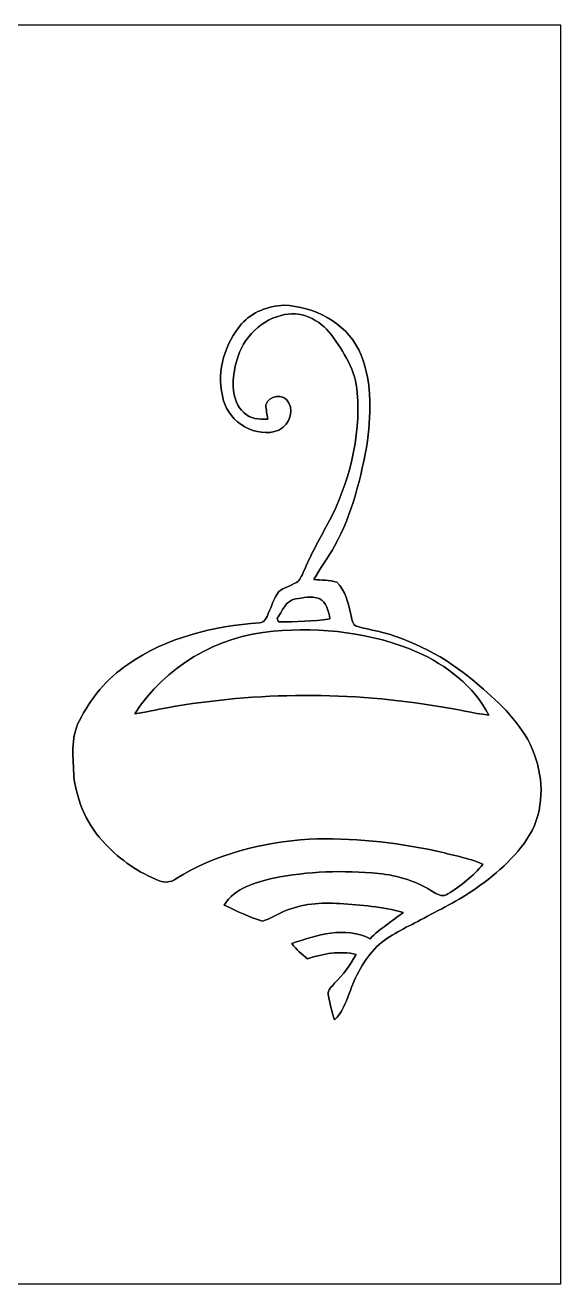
# Model space of a CAD drawing. Header units: centimetres. Extents: x -16.8 to 16.8, y -16.7 to 16.7.
# Drawn here: x 2.59 to 16.77, y -16.67 to 16.67 of the extents above; entities that cross this region are included whole.
import ezdxf

# ---------------------------------------------------------------- set-up
doc = ezdxf.new("R2010")
doc.units = ezdxf.units.CM
doc.header["$MEASUREMENT"] = 0
doc.layers.add('Layer 1', color=7, linetype='Continuous')

msp = doc.modelspace()

# ---------------------------------------------------------------- linework, layer by layer
at = {"layer": 'Layer 1', "color": 7}
for points, knots in [([(-16.77458, 16.66875), (-16.77458, 16.66875), (16.77458, 16.66875), (16.77458, 16.66875), (16.77458, 16.66875), (16.77458, 16.66875), (16.77458, -16.66875), (16.77458, -16.66875), (16.77458, -16.66875), (16.77458, -16.66875), (-16.77458, -16.66875), (-16.77458, -16.66875), (-16.77458, -16.66875), (-16.77458, -16.66875), (-16.77458, 16.66875), (-16.77458, 16.66875), (-16.77458, 16.66875), (-16.77458, 16.66875), (-16.77458, 16.66875), (-16.77458, 16.66875)], [0, 0, 0, 0, 0.16666667, 0.16666667, 0.16666667, 0.16666667, 0.33333333, 0.33333333, 0.33333333, 0.33333333, 0.5, 0.5, 0.5, 0.5, 0.66666667, 0.66666667, 0.66666667, 0.66666667, 1, 1, 1, 1]), ([(8.31956, 8.75524), (7.88388, 8.23948), (7.66304, 7.52863), (7.81191, 6.85976), (7.81191, 6.85976), (7.90892, 6.23852), (8.57532, 5.75945), (9.19445, 5.90303), (9.19445, 5.90303), (9.5183, 5.97676), (9.73526, 6.36799), (9.56698, 6.67491), (9.56698, 6.67491), (9.44633, 6.9215), (9.02829, 6.86717), (8.96479, 6.61035), (8.96479, 6.61035), (8.97008, 6.48476), (8.99372, 6.36058), (9.01453, 6.23711), (9.01453, 6.23711), (8.79299, 6.23111), (8.54463, 6.23253), (8.38341, 6.40821), (8.38341, 6.40821), (8.0331, 6.72888), (8.06697, 7.2517), (8.16434, 7.67468), (8.16434, 7.67468), (8.28992, 8.28252), (8.75347, 8.82932), (9.36625, 8.97819), (9.36625, 8.97819), (9.85802, 9.13694), (10.40059, 8.87377), (10.69269, 8.47161), (10.69269, 8.47161), (11.02572, 8.0204), (11.35486, 7.51205), (11.38414, 6.9342), (11.38414, 6.9342), (11.47727, 5.7337), (11.17247, 4.52473), (10.60626, 3.46851), (10.60626, 3.46851), (10.37731, 3.04553), (10.14659, 2.62255), (9.95645, 2.18052), (9.95645, 2.18052), (9.90917, 2.0828), (9.87143, 1.96815), (9.77336, 1.90923), (9.77336, 1.90923), (9.62272, 1.81928), (9.44386, 1.77729), (9.30698, 1.66546), (9.30698, 1.66546), (9.17152, 1.49825), (9.12424, 1.27847), (9.02935, 1.08867), (9.02935, 1.08867), (8.99442, 0.98037), (8.92634, 0.85196), (8.79828, 0.84102), (8.79828, 0.84102), (7.57555, 0.74789), (6.32248, 0.45685), (5.31001, -0.26564), (5.31001, -0.26564), (4.75403, -0.63359), (4.32047, -1.16981), (4.02096, -1.76142), (4.02096, -1.76142), (3.78919, -2.21827), (3.86115, -2.7559), (3.88267, -3.24767), (3.88267, -3.24767), (3.9684, -3.90208), (4.24004, -4.55224), (4.71664, -5.02003), (4.71664, -5.02003), (5.11457, -5.4423), (5.60141, -5.7845), (6.14292, -5.99616), (6.14292, -5.99616), (6.2865, -6.04873), (6.45301, -6.04026), (6.57684, -5.94184), (6.57684, -5.94184), (7.63552, -5.28743), (8.87342, -4.97064), (10.10814, -4.89232), (10.10814, -4.89232), (11.23244, -4.8447), (12.35922, -4.96993), (13.45882, -5.20277), (13.45882, -5.20277), (13.88145, -5.30119), (14.31219, -5.38586), (14.71401, -5.55519), (14.71401, -5.55519), (14.45401, -5.86952), (14.12734, -6.12528), (13.78444, -6.34224), (13.78444, -6.34224), (13.67296, -6.42373), (13.52515, -6.37187), (13.42037, -6.30449), (13.42037, -6.30449), (12.9794, -6.01451), (12.46717, -5.8487), (11.94329, -5.80002), (11.94329, -5.80002), (11.01937, -5.70971), (10.07816, -5.74357), (9.16622, -5.92067), (9.16622, -5.92067), (8.68257, -6.03779), (8.13611, -6.18596), (7.86059, -6.63787), (7.86059, -6.63787), (8.19397, -6.78921), (8.52241, -6.95925), (8.87412, -7.06367), (8.87412, -7.06367), (9.07591, -7.01252), (9.25301, -6.87917), (9.44774, -6.80191), (9.44774, -6.80191), (9.90917, -6.60153), (10.42741, -6.56202), (10.92447, -6.59906), (10.92447, -6.59906), (11.48715, -6.63822), (12.05865, -6.67209), (12.60299, -6.83225), (12.60299, -6.83225), (12.30806, -7.06261), (11.98986, -7.26264), (11.7221, -7.52757), (11.7221, -7.52757), (11.07087, -7.1942), (10.30041, -7.42738), (9.65482, -7.65704), (9.65482, -7.65704), (9.76559, -7.8165), (9.92152, -7.93468), (10.06581, -8.06203), (10.06581, -8.06203), (10.47821, -7.91951), (10.92376, -7.84825), (11.35627, -7.94209), (11.35627, -7.94209), (11.20387, -8.22184), (11.01161, -8.47972), (10.78547, -8.70479), (10.78547, -8.70479), (10.71774, -8.79475), (10.58933, -8.87765), (10.61402, -9.00642), (10.61402, -9.00642), (10.64966, -9.23431), (10.71633, -9.45727), (10.78124, -9.67846), (10.78124, -9.67846), (10.98162, -9.49466), (11.07581, -9.23008), (11.17282, -8.98313), (11.17282, -8.98313), (11.32699, -8.52452), (11.56511, -8.08814), (11.89849, -7.73571), (11.89849, -7.73571), (12.24068, -7.43091), (12.66084, -7.24112), (13.06266, -7.0298), (13.06266, -7.0298), (13.55407, -6.76028), (14.06454, -6.52074), (14.52598, -6.20042), (14.52598, -6.20042), (15.10559, -5.78097), (15.67215, -5.29766), (16.01576, -4.65878), (16.01576, -4.65878), (16.34772, -3.98745), (16.30856, -3.17923), (16.01999, -2.49978), (16.01999, -2.49978), (15.72295, -1.8228), (15.17297, -1.30351), (14.62158, -0.83044), (14.62158, -0.83044), (13.88216, -0.17815), (13.0048, 0.32985), (12.04948, 0.58596), (12.04948, 0.58596), (11.81488, 0.65123), (11.57076, 0.6791), (11.34181, 0.76165), (11.34181, 0.76165), (11.23315, 0.81139), (11.25291, 0.97261), (11.21198, 1.05869), (11.21198, 1.05869), (11.14742, 1.36454), (11.07581, 1.69016), (10.84016, 1.91629), (10.84016, 1.91629), (10.64295, 1.96991), (10.43869, 1.96885), (10.23726, 1.98508), (10.23726, 1.98508), (10.40836, 2.28741), (10.61685, 2.56646), (10.78406, 2.87091), (10.78406, 2.87091), (11.25749, 3.73309), (11.49174, 4.70041), (11.65684, 5.66314), (11.65684, 5.66314), (11.75914, 6.46606), (11.77325, 7.32331), (11.42294, 8.07191), (11.42294, 8.07191), (11.05323, 8.80604), (10.23691, 9.22161), (9.43681, 9.25019), (9.43681, 9.25019), (9.02123, 9.23219), (8.59931, 9.07027), (8.31956, 8.75524), (8.31956, 8.75524), (8.31956, 8.75524), (8.31956, 8.75524), (8.31956, 8.75524)], [0, 0, 0, 0, 0.01666667, 0.01666667, 0.01666667, 0.01666667, 0.03333333, 0.03333333, 0.03333333, 0.03333333, 0.05, 0.05, 0.05, 0.05, 0.06666667, 0.06666667, 0.06666667, 0.06666667, 0.08333333, 0.08333333, 0.08333333, 0.08333333, 0.1, 0.1, 0.1, 0.1, 0.11666667, 0.11666667, 0.11666667, 0.11666667, 0.13333333, 0.13333333, 0.13333333, 0.13333333, 0.15, 0.15, 0.15, 0.15, 0.16666667, 0.16666667, 0.16666667, 0.16666667, 0.18333333, 0.18333333, 0.18333333, 0.18333333, 0.2, 0.2, 0.2, 0.2, 0.21666667, 0.21666667, 0.21666667, 0.21666667, 0.23333333, 0.23333333, 0.23333333, 0.23333333, 0.25, 0.25, 0.25, 0.25, 0.26666667, 0.26666667, 0.26666667, 0.26666667, 0.28333333, 0.28333333, 0.28333333, 0.28333333, 0.3, 0.3, 0.3, 0.3, 0.31666667, 0.31666667, 0.31666667, 0.31666667, 0.33333333, 0.33333333, 0.33333333, 0.33333333, 0.35, 0.35, 0.35, 0.35, 0.36666667, 0.36666667, 0.36666667, 0.36666667, 0.38333333, 0.38333333, 0.38333333, 0.38333333, 0.4, 0.4, 0.4, 0.4, 0.41666667, 0.41666667, 0.41666667, 0.41666667, 0.43333333, 0.43333333, 0.43333333, 0.43333333, 0.45, 0.45, 0.45, 0.45, 0.46666667, 0.46666667, 0.46666667, 0.46666667, 0.48333333, 0.48333333, 0.48333333, 0.48333333, 0.5, 0.5, 0.5, 0.5, 0.51666667, 0.51666667, 0.51666667, 0.51666667, 0.53333333, 0.53333333, 0.53333333, 0.53333333, 0.55, 0.55, 0.55, 0.55, 0.56666667, 0.56666667, 0.56666667, 0.56666667, 0.58333333, 0.58333333, 0.58333333, 0.58333333, 0.6, 0.6, 0.6, 0.6, 0.61666667, 0.61666667, 0.61666667, 0.61666667, 0.63333333, 0.63333333, 0.63333333, 0.63333333, 0.65, 0.65, 0.65, 0.65, 0.66666667, 0.66666667, 0.66666667, 0.66666667, 0.68333333, 0.68333333, 0.68333333, 0.68333333, 0.7, 0.7, 0.7, 0.7, 0.71666667, 0.71666667, 0.71666667, 0.71666667, 0.73333333, 0.73333333, 0.73333333, 0.73333333, 0.75, 0.75, 0.75, 0.75, 0.76666667, 0.76666667, 0.76666667, 0.76666667, 0.78333333, 0.78333333, 0.78333333, 0.78333333, 0.8, 0.8, 0.8, 0.8, 0.81666667, 0.81666667, 0.81666667, 0.81666667, 0.83333333, 0.83333333, 0.83333333, 0.83333333, 0.85, 0.85, 0.85, 0.85, 0.86666667, 0.86666667, 0.86666667, 0.86666667, 0.88333333, 0.88333333, 0.88333333, 0.88333333, 0.9, 0.9, 0.9, 0.9, 0.91666667, 0.91666667, 0.91666667, 0.91666667, 0.93333333, 0.93333333, 0.93333333, 0.93333333, 0.95, 0.95, 0.95, 0.95, 0.96666667, 0.96666667, 0.96666667, 0.96666667, 1, 1, 1, 1]), ([(9.7476, 1.47214), (9.95151, 1.50213), (10.17341, 1.55152), (10.37555, 1.48308), (10.37555, 1.48308), (10.58404, 1.39347), (10.61791, 1.14088), (10.6613, 0.94439), (10.6613, 0.94439), (10.21151, 0.88053), (9.75713, 0.86113), (9.30346, 0.86325), (9.30346, 0.86325), (9.29322, 0.88477), (9.27241, 0.92816), (9.26183, 0.94968), (9.26183, 0.94968), (9.39482, 1.14582), (9.48761, 1.42522), (9.7476, 1.47214)], [0, 0, 0, 0, 0.16666667, 0.16666667, 0.16666667, 0.16666667, 0.33333333, 0.33333333, 0.33333333, 0.33333333, 0.5, 0.5, 0.5, 0.5, 0.66666667, 0.66666667, 0.66666667, 0.66666667, 1, 1, 1, 1]), ([(9.15564, 0.61524), (10.44399, 0.72919), (11.77713, 0.57997), (12.97199, 0.06526), (12.97199, 0.06526), (13.74528, -0.28293), (14.46918, -0.8382), (14.86535, -1.60267), (14.86535, -1.60267), (14.44061, -1.55857), (14.0268, -1.44604), (13.60452, -1.38501), (13.60452, -1.38501), (11.20916, -0.97508), (8.74395, -0.98425), (6.35141, -1.41041), (6.35141, -1.41041), (6.0646, -1.45838), (5.78309, -1.53635), (5.49416, -1.57127), (5.49416, -1.57127), (6.28086, -0.32491), (7.68844, 0.50094), (9.15564, 0.61524)], [0, 0, 0, 0, 0.14285714, 0.14285714, 0.14285714, 0.14285714, 0.28571429, 0.28571429, 0.28571429, 0.28571429, 0.42857143, 0.42857143, 0.42857143, 0.42857143, 0.57142857, 0.57142857, 0.57142857, 0.57142857, 0.71428571, 0.71428571, 0.71428571, 0.71428571, 1, 1, 1, 1])]:
    msp.add_open_spline(points, degree=3, knots=knots, dxfattribs=at)
at = {"layer": 'Layer 1', "color": 250}
for points, knots in [([(8.31956, 8.75524), (8.59931, 9.07027), (9.02123, 9.23219), (9.43681, 9.25019), (9.43681, 9.25019), (10.23691, 9.22161), (11.05323, 8.80604), (11.42294, 8.07191), (11.42294, 8.07191), (11.77325, 7.32331), (11.75914, 6.46606), (11.65684, 5.66314), (11.65684, 5.66314), (11.49174, 4.70041), (11.25749, 3.73309), (10.78406, 2.87091), (10.78406, 2.87091), (10.61685, 2.56646), (10.40836, 2.28741), (10.23726, 1.98508), (10.23726, 1.98508), (10.43869, 1.96885), (10.64295, 1.96991), (10.84016, 1.91629), (10.84016, 1.91629), (11.07581, 1.69016), (11.14742, 1.36454), (11.21198, 1.05869), (11.21198, 1.05869), (11.25291, 0.97261), (11.23315, 0.81139), (11.34181, 0.76165), (11.34181, 0.76165), (11.57076, 0.6791), (11.81488, 0.65123), (12.04948, 0.58596), (12.04948, 0.58596), (13.0048, 0.32985), (13.88216, -0.17815), (14.62158, -0.83044), (14.62158, -0.83044), (15.17297, -1.30351), (15.72295, -1.8228), (16.01999, -2.49978), (16.01999, -2.49978), (16.30856, -3.17923), (16.34772, -3.98745), (16.01576, -4.65878), (16.01576, -4.65878), (15.67215, -5.29766), (15.10559, -5.78097), (14.52598, -6.20042), (14.52598, -6.20042), (14.06454, -6.52074), (13.55407, -6.76028), (13.06266, -7.0298), (13.06266, -7.0298), (12.66084, -7.24112), (12.24068, -7.43091), (11.89849, -7.73571), (11.89849, -7.73571), (11.56511, -8.08814), (11.32699, -8.52452), (11.17282, -8.98313), (11.17282, -8.98313), (11.07581, -9.23008), (10.98162, -9.49466), (10.78124, -9.67846), (10.78124, -9.67846), (10.71633, -9.45727), (10.64966, -9.23431), (10.61402, -9.00642), (10.61402, -9.00642), (10.58933, -8.87765), (10.71774, -8.79475), (10.78547, -8.70479), (10.78547, -8.70479), (11.01161, -8.47972), (11.20387, -8.22184), (11.35627, -7.94209), (11.35627, -7.94209), (10.92376, -7.84825), (10.47821, -7.91951), (10.06581, -8.06203), (10.06581, -8.06203), (9.92152, -7.93468), (9.76559, -7.8165), (9.65482, -7.65704), (9.65482, -7.65704), (10.30041, -7.42738), (11.07087, -7.1942), (11.7221, -7.52757), (11.7221, -7.52757), (11.98986, -7.26264), (12.30806, -7.06261), (12.60299, -6.83225), (12.60299, -6.83225), (12.05865, -6.67209), (11.48715, -6.63822), (10.92447, -6.59906), (10.92447, -6.59906), (10.42741, -6.56202), (9.90917, -6.60153), (9.44774, -6.80191), (9.44774, -6.80191), (9.25301, -6.87917), (9.07591, -7.01252), (8.87412, -7.06367), (8.87412, -7.06367), (8.52241, -6.95925), (8.19397, -6.78921), (7.86059, -6.63787), (7.86059, -6.63787), (8.13611, -6.18596), (8.68257, -6.03779), (9.16622, -5.92067), (9.16622, -5.92067), (10.07816, -5.74357), (11.01937, -5.70971), (11.94329, -5.80002), (11.94329, -5.80002), (12.46717, -5.8487), (12.9794, -6.01451), (13.42037, -6.30449), (13.42037, -6.30449), (13.52515, -6.37187), (13.67296, -6.42373), (13.78444, -6.34224), (13.78444, -6.34224), (14.12734, -6.12528), (14.45401, -5.86952), (14.71401, -5.55519), (14.71401, -5.55519), (14.31219, -5.38586), (13.88145, -5.30119), (13.45882, -5.20277), (13.45882, -5.20277), (12.35922, -4.96993), (11.23244, -4.8447), (10.10814, -4.89232), (10.10814, -4.89232), (8.87342, -4.97064), (7.63552, -5.28743), (6.57684, -5.94184), (6.57684, -5.94184), (6.45301, -6.04026), (6.2865, -6.04873), (6.14292, -5.99616), (6.14292, -5.99616), (5.60141, -5.7845), (5.11457, -5.4423), (4.71664, -5.02003), (4.71664, -5.02003), (4.24004, -4.55224), (3.9684, -3.90208), (3.88267, -3.24767), (3.88267, -3.24767), (3.86115, -2.7559), (3.78919, -2.21827), (4.02096, -1.76142), (4.02096, -1.76142), (4.32047, -1.16981), (4.75403, -0.63359), (5.31001, -0.26564), (5.31001, -0.26564), (6.32248, 0.45685), (7.57555, 0.74789), (8.79828, 0.84102), (8.79828, 0.84102), (8.92634, 0.85196), (8.99442, 0.98037), (9.02935, 1.08867), (9.02935, 1.08867), (9.12424, 1.27847), (9.17152, 1.49825), (9.30698, 1.66546), (9.30698, 1.66546), (9.44386, 1.77729), (9.62272, 1.81928), (9.77336, 1.90923), (9.77336, 1.90923), (9.87143, 1.96815), (9.90917, 2.0828), (9.95645, 2.18052), (9.95645, 2.18052), (10.14659, 2.62255), (10.37731, 3.04553), (10.60626, 3.46851), (10.60626, 3.46851), (11.17247, 4.52473), (11.47727, 5.7337), (11.38414, 6.9342), (11.38414, 6.9342), (11.35486, 7.51205), (11.02572, 8.0204), (10.69269, 8.47161), (10.69269, 8.47161), (10.40059, 8.87377), (9.85802, 9.13694), (9.36625, 8.97819), (9.36625, 8.97819), (8.75347, 8.82932), (8.28992, 8.28252), (8.16434, 7.67468), (8.16434, 7.67468), (8.06697, 7.2517), (8.0331, 6.72888), (8.38341, 6.40821), (8.38341, 6.40821), (8.54463, 6.23253), (8.79299, 6.23111), (9.01453, 6.23711), (9.01453, 6.23711), (8.99372, 6.36058), (8.97008, 6.48476), (8.96479, 6.61035), (8.96479, 6.61035), (9.02829, 6.86717), (9.44633, 6.9215), (9.56698, 6.67491), (9.56698, 6.67491), (9.73526, 6.36799), (9.5183, 5.97676), (9.19445, 5.90303), (9.19445, 5.90303), (8.57532, 5.75945), (7.90892, 6.23852), (7.81191, 6.85976), (7.81191, 6.85976), (7.66304, 7.52863), (7.88388, 8.23948), (8.31956, 8.75524), (8.31956, 8.75524), (8.31956, 8.75524), (8.31956, 8.75524), (8.31956, 8.75524)], [0, 0, 0, 0, 0.01666667, 0.01666667, 0.01666667, 0.01666667, 0.03333333, 0.03333333, 0.03333333, 0.03333333, 0.05, 0.05, 0.05, 0.05, 0.06666667, 0.06666667, 0.06666667, 0.06666667, 0.08333333, 0.08333333, 0.08333333, 0.08333333, 0.1, 0.1, 0.1, 0.1, 0.11666667, 0.11666667, 0.11666667, 0.11666667, 0.13333333, 0.13333333, 0.13333333, 0.13333333, 0.15, 0.15, 0.15, 0.15, 0.16666667, 0.16666667, 0.16666667, 0.16666667, 0.18333333, 0.18333333, 0.18333333, 0.18333333, 0.2, 0.2, 0.2, 0.2, 0.21666667, 0.21666667, 0.21666667, 0.21666667, 0.23333333, 0.23333333, 0.23333333, 0.23333333, 0.25, 0.25, 0.25, 0.25, 0.26666667, 0.26666667, 0.26666667, 0.26666667, 0.28333333, 0.28333333, 0.28333333, 0.28333333, 0.3, 0.3, 0.3, 0.3, 0.31666667, 0.31666667, 0.31666667, 0.31666667, 0.33333333, 0.33333333, 0.33333333, 0.33333333, 0.35, 0.35, 0.35, 0.35, 0.36666667, 0.36666667, 0.36666667, 0.36666667, 0.38333333, 0.38333333, 0.38333333, 0.38333333, 0.4, 0.4, 0.4, 0.4, 0.41666667, 0.41666667, 0.41666667, 0.41666667, 0.43333333, 0.43333333, 0.43333333, 0.43333333, 0.45, 0.45, 0.45, 0.45, 0.46666667, 0.46666667, 0.46666667, 0.46666667, 0.48333333, 0.48333333, 0.48333333, 0.48333333, 0.5, 0.5, 0.5, 0.5, 0.51666667, 0.51666667, 0.51666667, 0.51666667, 0.53333333, 0.53333333, 0.53333333, 0.53333333, 0.55, 0.55, 0.55, 0.55, 0.56666667, 0.56666667, 0.56666667, 0.56666667, 0.58333333, 0.58333333, 0.58333333, 0.58333333, 0.6, 0.6, 0.6, 0.6, 0.61666667, 0.61666667, 0.61666667, 0.61666667, 0.63333333, 0.63333333, 0.63333333, 0.63333333, 0.65, 0.65, 0.65, 0.65, 0.66666667, 0.66666667, 0.66666667, 0.66666667, 0.68333333, 0.68333333, 0.68333333, 0.68333333, 0.7, 0.7, 0.7, 0.7, 0.71666667, 0.71666667, 0.71666667, 0.71666667, 0.73333333, 0.73333333, 0.73333333, 0.73333333, 0.75, 0.75, 0.75, 0.75, 0.76666667, 0.76666667, 0.76666667, 0.76666667, 0.78333333, 0.78333333, 0.78333333, 0.78333333, 0.8, 0.8, 0.8, 0.8, 0.81666667, 0.81666667, 0.81666667, 0.81666667, 0.83333333, 0.83333333, 0.83333333, 0.83333333, 0.85, 0.85, 0.85, 0.85, 0.86666667, 0.86666667, 0.86666667, 0.86666667, 0.88333333, 0.88333333, 0.88333333, 0.88333333, 0.9, 0.9, 0.9, 0.9, 0.91666667, 0.91666667, 0.91666667, 0.91666667, 0.93333333, 0.93333333, 0.93333333, 0.93333333, 0.95, 0.95, 0.95, 0.95, 0.96666667, 0.96666667, 0.96666667, 0.96666667, 1, 1, 1, 1]), ([(9.7476, 1.47214), (9.48761, 1.42522), (9.39482, 1.14582), (9.26183, 0.94968), (9.26183, 0.94968), (9.27241, 0.92816), (9.29322, 0.88477), (9.30346, 0.86325), (9.30346, 0.86325), (9.75713, 0.86113), (10.21151, 0.88053), (10.6613, 0.94439), (10.6613, 0.94439), (10.61791, 1.14088), (10.58404, 1.39347), (10.37555, 1.48308), (10.37555, 1.48308), (10.17341, 1.55152), (9.95151, 1.50213), (9.7476, 1.47214), (9.7476, 1.47214), (9.7476, 1.47214), (9.7476, 1.47214), (9.7476, 1.47214)], [0, 0, 0, 0, 0.14285714, 0.14285714, 0.14285714, 0.14285714, 0.28571429, 0.28571429, 0.28571429, 0.28571429, 0.42857143, 0.42857143, 0.42857143, 0.42857143, 0.57142857, 0.57142857, 0.57142857, 0.57142857, 0.71428571, 0.71428571, 0.71428571, 0.71428571, 1, 1, 1, 1]), ([(9.15564, 0.61524), (7.68844, 0.50094), (6.28086, -0.32491), (5.49416, -1.57127), (5.49416, -1.57127), (5.78309, -1.53635), (6.0646, -1.45838), (6.35141, -1.41041), (6.35141, -1.41041), (8.74395, -0.98425), (11.20916, -0.97508), (13.60452, -1.38501), (13.60452, -1.38501), (14.0268, -1.44604), (14.44061, -1.55857), (14.86535, -1.60267), (14.86535, -1.60267), (14.46918, -0.8382), (13.74528, -0.28293), (12.97199, 0.06526), (12.97199, 0.06526), (11.77713, 0.57997), (10.44399, 0.72919), (9.15564, 0.61524)], [0, 0, 0, 0, 0.14285714, 0.14285714, 0.14285714, 0.14285714, 0.28571429, 0.28571429, 0.28571429, 0.28571429, 0.42857143, 0.42857143, 0.42857143, 0.42857143, 0.57142857, 0.57142857, 0.57142857, 0.57142857, 0.71428571, 0.71428571, 0.71428571, 0.71428571, 1, 1, 1, 1])]:
    msp.add_open_spline(points, degree=3, knots=knots, dxfattribs=at)

doc.saveas('drawing.dxf')
